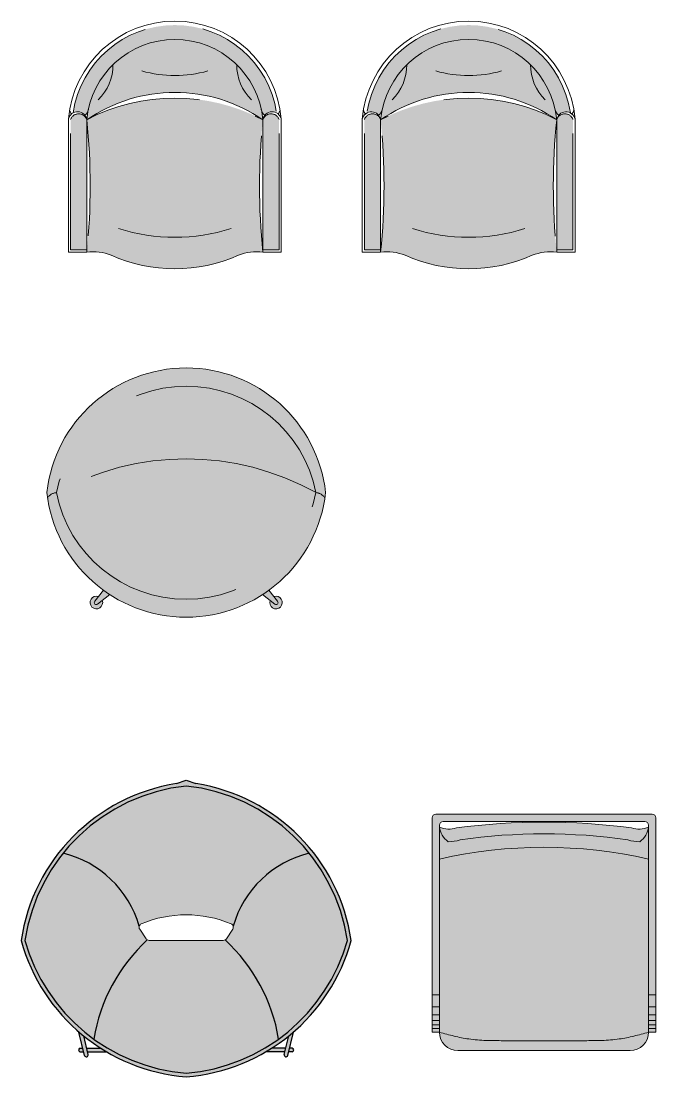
# Model space of a CAD drawing. Header units: metres. Extents: x 288.7 to 299.7, y 162.6 to 172.2.
# Drawn here: x 292.357 to 294.088, y 169.205 to 172.086 of the extents above; entities that cross this region are included whole.
import ezdxf

# ---------------------------------------------------------------- set-up
doc = ezdxf.new("R2010")
doc.units = ezdxf.units.M
doc.linetypes.add('HIDDEN2', pattern=[4.7625, 3.175, -1.5875])
doc.linetypes.add('HIDDENX2', pattern=[19.05, 12.7, -6.35])
for name, color, linetype, lineweight in [('cotas', 250, 'Continuous', 5), ('estofado', 7, 'Continuous', 25), ('mesa', 7, 'Continuous', 9), ('parede', 7, 'Continuous', 30), ('tapete', 136, 'Continuous', 5)]:
    doc.layers.add(name, color=color, linetype=linetype, lineweight=lineweight)
doc.layers.add('MOBIL', color=7, linetype='Continuous')

# ---------------------------------------------------------------- blocks, each defined once
blk = doc.blocks.new('Poltrona Conni Grando chocolate')
at = {"layer": 'cotas', "lineweight": 5, "ltscale": 0.05}
h = blk.add_hatch(color=256, dxfattribs=at)
h.dxf.hatch_style = 1
h.set_gradient(color1=(102, 66, 56), color2=(141, 92, 78), one_color=1, tint=0.43, name='HEMISPHERICAL')
h.paths.add_polyline_path([(-0.38, -0.0919, 0.009931), (-0.378, -0.107, -0.248469), (-0.3539, -0.0919, -0.820258), (0.3539, -0.0919, -0.248469), (0.378, -0.107, 0.009931), (0.38, -0.0919, 0.894737)])
h = blk.add_hatch(color=256, dxfattribs=at)
h.dxf.hatch_style = 1
h.set_gradient(color1=(102, 66, 56), color2=(164, 107, 91), one_color=1, tint=0.5, name='CURVED')
h.paths.add_polyline_path([(-0.3539, -0.0919, -0.259707), (0.3539, -0.0919, 0.820258)])
h = blk.add_hatch(color=256, dxfattribs=at)
h.dxf.hatch_style = 1
h.set_gradient(color1=(102, 66, 56), color2=(138, 89, 76), one_color=1, tint=0.42, name='CURVED')
h.paths.add_polyline_path([(0.3539, -0.0919, 0.259707), (-0.3539, -0.0919, 0.822567)])
h = blk.add_hatch(color=256, dxfattribs=at)
h.dxf.hatch_style = 1
h.set_gradient(color1=(102, 66, 56), color2=(141, 92, 78), one_color=1, tint=0.43, name='SPHERICAL')
h.paths.add_polyline_path([(0.378, -0.107, 0.248469), (0.3539, -0.0919, -0.822567), (-0.3539, -0.0919, 0.248469), (-0.378, -0.107, 0.859594)])
h = blk.add_hatch(color=256, dxfattribs=at)
h.dxf.hatch_style = 1
h.set_gradient(color1=(193, 199, 200), one_color=1, tint=1)
h.paths.add_polyline_path([(-0.2082, -0.3702, -0.013586), (-0.2254, -0.3585), (-0.2493, -0.3886, 0.86376), (-0.2414, -0.3966)])
h = blk.add_hatch(color=256, dxfattribs=at)
h.dxf.hatch_style = 1
h.set_gradient(color1=(193, 199, 200), one_color=1, tint=1)
h.paths.add_polyline_path([(0.2254, -0.3585, -0.013586), (0.2082, -0.3702), (0.2414, -0.3966, 0.86376), (0.2493, -0.3886)])
h = blk.add_hatch(color=256, dxfattribs=at)
h.dxf.hatch_style = 1
h.set_gradient(color1=(193, 199, 200), one_color=1, tint=1, name='SPHERICAL')
h.paths.add_polyline_path([(-0.2286, -0.3864), (-0.2414, -0.3966, -0.86376), (-0.2493, -0.3886), (-0.2392, -0.3758, 4.344732)])
h = blk.add_hatch(color=256, dxfattribs=at)
h.dxf.hatch_style = 1
h.set_gradient(color1=(193, 199, 200), one_color=1, tint=1, name='SPHERICAL')
h.paths.add_polyline_path([(0.2414, -0.3966, 0.86376), (0.2493, -0.3886), (0.2392, -0.3758, -4.344732), (0.2286, -0.3864)])
at = {"layer": 'estofado', "color": 0, "linetype": 'ByBlock', "lineweight": 5, "ltscale": 0.2}
for p, q in [((-0.2493, -0.3886), (-0.2254, -0.3585)), ((-0.2414, -0.3966), (-0.2082, -0.3702)), ((0.2414, -0.3966), (0.2082, -0.3702)), ((0.2493, -0.3886), (0.2254, -0.3585))]:
    blk.add_line(p, q, dxfattribs=at)
at = {"layer": 'estofado', "color": 0, "lineweight": 13}
for centre, start, end in [((0, -0.1343), 6.3597, 173.6403), ((0, -0.0496), 186.3597, 353.6403)]:
    blk.add_arc(centre, 0.3824, start, end, dxfattribs=at)
at = {"layer": 'estofado', "color": 0, "linetype": 'HIDDEN2', "lineweight": 5, "ltscale": 0.2}
for centre, radius, start, end in [((0, -0.1625), 0.3609, 11.2788, 168.7212), ((0, -0.7274), 0.7274, 60.8831, 119.1169), ((-0.3518, -0.1222), 0.0303, 94.123, 149.9375), ((0, -0.0223), 0.3607, 191.1209, 348.8791), ((0.3518, -0.1222), 0.0303, 30.0625, 85.877)]:
    blk.add_arc(centre, radius, start, end, dxfattribs=at)
at = {"layer": 'estofado', "color": 0, "linetype": 'ByBlock', "lineweight": 5, "ltscale": 0.2}
for centre, radius, start, end in [((-0.2448, -0.392), 0.0171, 70.9234, 19.0766), ((-0.2448, -0.392), 0.00569, 143.3617, 306.6383), ((0.2448, -0.392), 0.0171, 160.9234, 109.0766), ((0.2448, -0.392), 0.00569, 233.3617, 36.6383)]:
    blk.add_arc(centre, radius, start, end, dxfattribs=at)
blk = doc.blocks.new('Poltrona Delta Preta Lintz')
at = {"layer": 'tapete', "lineweight": 5, "ltscale": 0.04}
h = blk.add_hatch(color=32, dxfattribs=at)
h.dxf.hatch_style = 1
h.set_gradient(color1=(27, 27, 29), color2=(0, 0, 0), one_color=1, name='CYLINDER')
h.paths.add_polyline_path([(0, 0.3671), (-0.0264, 0.3579, 0.328316), (-0.45, -0.0704, 0.315355), (0, -0.4421, 0.315355), (0.45, -0.0704, 0.328316), (0.0264, 0.3579)])
h.paths.add_polyline_path([(0.4398, -0.0697, -0.313757), (0, -0.4321, -0.313757), (-0.4398, -0.0697, -0.341123), (0, 0.3513, -0.341123)], flags=16)
h.paths.add_polyline_path([(-0.1223, -0.0244, 0.471601), (-0.1268, -0.0392), (-0.1095, -0.0653, 0.251208), (-0.1012, -0.0697), (0.1012, -0.0697, 0.251208), (0.1095, -0.0653), (0.1268, -0.0392, 0.450622), (0.123, -0.0247, 0.017302), (0.1223, -0.0244, 0.199821)], flags=0)
h = blk.add_hatch(color=32, dxfattribs=at)
h.set_gradient(color1=(27, 27, 29), color2=(178, 178, 184), one_color=1, tint=0.71, name='CURVED')
h.paths.add_polyline_path([(0.3354, 0.1682, 0.269367), (0.1281, -0.0308, -0.223972), (0.1268, -0.0392, 0.471601), (0.1223, -0.0244, 0.199821), (-0.1223, -0.0244, 0.47196), (-0.1268, -0.0392, -0.22428), (-0.1281, -0.0308, 0.269367), (-0.3354, 0.1682, -0.199416), (0, 0.3513, -0.199416)])
h = blk.add_hatch(color=32, dxfattribs=at)
h.set_gradient(color1=(27, 27, 29), color2=(178, 178, 184), one_color=1, tint=0.71, name='INVCURVED')
h.paths.add_polyline_path([(-0.1268, -0.0392, -0.223972), (-0.1281, -0.0308, 0.269367), (-0.3354, 0.1682, 0.132681), (-0.4398, -0.0697, 0.169277), (-0.252, -0.339, -0.167687), (-0.1059, -0.0686, -0.123682), (-0.1095, -0.0653)])
h = blk.add_hatch(color=32, dxfattribs=at)
h.set_gradient(color1=(27, 27, 29), color2=(178, 178, 184), one_color=1, tint=0.71, name='INVCURVED')
h.paths.add_polyline_path([(0.4398, -0.0697, 0.132681), (0.3354, 0.1682, 0.269367), (0.1281, -0.0308, -0.223972), (0.1268, -0.0392), (0.1095, -0.0653, -0.123682), (0.1059, -0.0686, -0.167687), (0.252, -0.339, 0.169277)])
h = blk.add_hatch(color=32, dxfattribs=at)
h.set_gradient(color1=(27, 27, 29), color2=(178, 178, 184), one_color=1, tint=0.71, name='INVCURVED')
h.paths.add_polyline_path([(0.1059, -0.0686, -0.123682), (0.1012, -0.0697), (-0.1012, -0.0697, -0.123682), (-0.1059, -0.0686, 0.167687), (-0.252, -0.339, 0.137193), (0, -0.4321, 0.137193), (0.252, -0.339, 0.167687)])
h = blk.add_hatch(color=32, dxfattribs=at)
h.dxf.hatch_style = 1
h.set_gradient(color1=(183, 183, 189), one_color=1, tint=1, name='CURVED')
h.paths.add_polyline_path([(-0.2795, -0.3306, -0.008221), (-0.2923, -0.3199), (-0.2771, -0.3837, 0.916018), (-0.2673, -0.3814)])
h = blk.add_hatch(color=32, dxfattribs=at)
h.dxf.hatch_style = 1
h.set_gradient(color1=(183, 183, 189), one_color=1, tint=1, name='CURVED')
h.paths.add_polyline_path([(0.2923, -0.3199, -0.008221), (0.2795, -0.3306), (0.2673, -0.3814, 0.916018), (0.2771, -0.3837)])
h = blk.add_hatch(color=32, dxfattribs=at)
h.dxf.hatch_style = 1
h.set_gradient(color1=(183, 183, 189), one_color=1, tint=1)
h.paths.add_polyline_path([(-0.2818, -0.3638), (-0.2888, -0.3638, 0.916018), (-0.2888, -0.3738), (-0.2795, -0.3738)])
h.paths.add_polyline_path([(-0.2334, -0.3638), (-0.2716, -0.3638), (-0.2692, -0.3738), (-0.2171, -0.3738, -0.00941)])
h = blk.add_hatch(color=32, dxfattribs=at)
h.dxf.hatch_style = 1
h.set_gradient(color1=(183, 183, 189), one_color=1, tint=1)
h.paths.add_polyline_path([(0.2716, -0.3638), (0.2334, -0.3638, -0.00941), (0.2171, -0.3738), (0.2692, -0.3738)])
h.paths.add_polyline_path([(0.2888, -0.3638), (0.2818, -0.3638), (0.2795, -0.3738), (0.2888, -0.3738, 0.916018)])
at = {"layer": 'estofado', "ltscale": 0.08}
for p, q in [((-0.0264, 0.3579), (0, 0.3671)), ((0, 0.3671), (0.0264, 0.3579)), ((-0.2771, -0.3837), (-0.2923, -0.3199)), ((-0.2673, -0.3814), (-0.2795, -0.3306)), ((0.2673, -0.3814), (0.2795, -0.3306)), ((0.2771, -0.3837), (0.2923, -0.3199)), ((-0.2888, -0.3638), (-0.2818, -0.3638)), ((-0.2888, -0.3738), (-0.2795, -0.3738)), ((-0.2716, -0.3638), (-0.2334, -0.3638)), ((-0.2692, -0.3738), (-0.2171, -0.3738)), ((0.2692, -0.3738), (0.2171, -0.3738)), ((0.2716, -0.3638), (0.2334, -0.3638)), ((0.2888, -0.3738), (0.2795, -0.3738)), ((0.2888, -0.3638), (0.2818, -0.3638))]:
    blk.add_line(p, q, dxfattribs=at)
at = {"layer": 'estofado', "lineweight": 20, "ltscale": 0.08}
for p, q in [((-0.1095, -0.0653), (-0.1268, -0.0392)), ((0.1095, -0.0653), (0.1268, -0.0392)), ((-0.1012, -0.0697), (0.1012, -0.0697))]:
    blk.add_line(p, q, dxfattribs=at)
at = {"layer": 'estofado', "ltscale": 0.08}
for centre, radius, start, end in [((0.0528, -0.144), 0.5081, 98.9614, 171.6648), ((-0.0528, -0.144), 0.5081, 8.3352, 81.0386), ((0.0404, 0.065), 0.5087, 195.4347, 265.4465), ((-0.0404, 0.065), 0.5087, 274.5535, 344.5653), ((-0.2883, -0.3688), 0.00502, 95.0195, 264.9805), ((0.2883, -0.3688), 0.00502, 275.0195, 84.9805), ((-0.2723, -0.3822), 0.00502, 198.4126, 8.3735), ((0.2723, -0.3822), 0.00502, 171.6265, 341.5874)]:
    blk.add_arc(centre, radius, start, end, dxfattribs=at)
at = {"layer": 'estofado', "linetype": 'HIDDENX2', "ltscale": 0.08}
for centre, radius, start, end in [((0.0528, -0.144), 0.4981, 96.0799, 171.4226), ((-0.0528, -0.144), 0.4981, 8.5774, 83.9201), ((-0.403, -0.1098), 0.286, 16.0366, 76.3396), ((0.403, -0.1098), 0.286, 103.6604, 163.9634), ((0.0404, 0.065), 0.4987, 195.6766, 265.355), ((0.2129, -0.4155), 0.4712, 132.5834, 170.6602), ((-0.0404, 0.065), 0.4987, 274.645, 344.3234), ((-0.2129, -0.4155), 0.4712, 9.3398, 47.4166)]:
    blk.add_arc(centre, radius, start, end, dxfattribs=at)
at = {"layer": 'estofado', "lineweight": 20, "ltscale": 0.08}
for centre, radius, start, end in [((-0.1185, -0.0337), 0.01, 112.6002, 213.5946), ((0, -0.3183), 0.3183, 67.3998, 112.6002), ((0.1185, -0.0337), 0.01, 326.4054, 67.3998), ((-0.1012, -0.0597), 0.01, 213.5946, 270), ((0.1012, -0.0597), 0.01, 270, 326.4054)]:
    blk.add_arc(centre, radius, start, end, dxfattribs=at)
blk = doc.blocks.new('Cad. de Comp. Tecline - 5112')
at = {"layer": 'parede', "linetype": 'HIDDEN2', "lineweight": 5, "ltscale": 0.05}
h = blk.add_hatch(color=256, dxfattribs=at)
h.set_gradient(color1=(199, 199, 199), color2=(240, 240, 240), one_color=1, tint=0.94, name='INVCYLINDER')
h.paths.add_polyline_path([(0.275, -0.02, -0.414214), (0.285, -0.03), (0.285, -0.4924), (0.305, -0.4924), (0.305, -0.01, 0.414214), (0.295, 0), (-0.295, 0, 0.414214), (-0.305, -0.01), (-0.305, -0.4924), (-0.285, -0.4924), (-0.285, -0.03, -0.414214), (-0.275, -0.02)])
h = blk.add_hatch(color=256, dxfattribs=at)
h.set_gradient(color1=(232, 232, 232), color2=(189, 189, 189), one_color=1, tint=0.74, name='CYLINDER')
h.paths.add_polyline_path([(0.2288, -0.0698, 0.09085), (0.2615, -0.075, 0.205531), (0.285, -0.035, -0.193962), (0.2388, -0.0371, 0.064184), (-0.2388, -0.0371, -0.193962), (-0.285, -0.035, 0.205531), (-0.2615, -0.075, 0.09085), (-0.2288, -0.0698, -0.07099)])
h = blk.add_hatch(color=256, dxfattribs=at)
h.set_gradient(color1=(232, 232, 232), color2=(207, 207, 207), one_color=1, tint=0.81, name='CYLINDER')
h.paths.add_polyline_path([(-0.2288, -0.0698, -0.09085), (-0.2615, -0.075, -0.205531), (-0.285, -0.035), (-0.285, -0.1224, -0.11231), (0.285, -0.1224), (0.285, -0.035, -0.205531), (0.2615, -0.075, -0.09085), (0.2288, -0.0698, 0.07099)])
h = blk.add_hatch(color=256, dxfattribs=at)
h.set_gradient(color1=(232, 232, 232), one_color=1, tint=1, name='SPHERICAL')
edge = h.paths.add_edge_path()
edge.add_arc((0, -1.3752), 1.2848, 77.1839, 102.8161)
edge.add_line((-0.285, -0.1224), (-0.285, -0.595))
edge.add_spline(control_points=[(-0.285, -0.595), (-0.2586, -0.6023), (-0.2015, -0.6178), (-0.1051, -0.6177), (-0.0368, -0.6183), (0, -0.6186)], knot_values=[0, 0, 0, 0, 0.081874, 0.176698, 0.287179, 0.287179, 0.287179, 0.287179], degree=3, periodic=0)
edge.add_spline(control_points=[(0, -0.6186), (0.0368, -0.6183), (0.1051, -0.6177), (0.2015, -0.6178), (0.2586, -0.6023), (0.285, -0.595)], knot_values=[0, 0, 0, 0, 0.110481, 0.205305, 0.287179, 0.287179, 0.287179, 0.287179], degree=3, periodic=0)
edge.add_line((0.285, -0.595), (0.285, -0.1224))
h = blk.add_hatch(color=256, dxfattribs=at)
h.set_gradient(color1=(199, 199, 199), color2=(240, 240, 240), one_color=1, tint=0.94, name='INVCYLINDER')
h.paths.add_polyline_path([(-0.285, -0.4924), (-0.305, -0.4924), (-0.305, -0.5259), (-0.285, -0.5259)])
h.paths.add_polyline_path([(0.285, -0.5259), (0.305, -0.5259), (0.305, -0.4924), (0.285, -0.4924)])
h = blk.add_hatch(color=256, dxfattribs=at)
h.set_gradient(color1=(199, 199, 199), color2=(240, 240, 240), one_color=1, tint=0.94, name='INVCYLINDER')
h.paths.add_polyline_path([(-0.285, -0.5259), (-0.305, -0.5259), (-0.305, -0.547), (-0.285, -0.547)])
h.paths.add_polyline_path([(-0.285, -0.563), (-0.285, -0.547), (-0.305, -0.547), (-0.305, -0.563)])
h.paths.add_polyline_path([(-0.285, -0.5747), (-0.285, -0.563), (-0.305, -0.563), (-0.305, -0.5747)])
h.paths.add_polyline_path([(-0.285, -0.5849), (-0.285, -0.5747), (-0.305, -0.5747), (-0.305, -0.5849)])
h.paths.add_polyline_path([(-0.285, -0.595), (-0.285, -0.5849), (-0.305, -0.5849), (-0.305, -0.595)])
h.paths.add_polyline_path([(0.305, -0.547), (0.305, -0.5259), (0.285, -0.5259), (0.285, -0.547)])
h.paths.add_polyline_path([(0.305, -0.563), (0.305, -0.547), (0.285, -0.547), (0.285, -0.563)])
h.paths.add_polyline_path([(0.285, -0.563), (0.285, -0.5747), (0.305, -0.5747), (0.305, -0.563)])
h.paths.add_polyline_path([(0.305, -0.5849), (0.305, -0.5747), (0.285, -0.5747), (0.285, -0.5849)])
h.paths.add_polyline_path([(0.305, -0.595), (0.305, -0.5849), (0.285, -0.5849), (0.285, -0.595)])
h = blk.add_hatch(color=256, dxfattribs=at)
h.set_gradient(color1=(232, 232, 232), color2=(207, 207, 207), one_color=1, tint=0.81, name='CURVED')
edge = h.paths.add_edge_path()
edge.add_spline(control_points=[(0.285, -0.595), (0.2586, -0.6023), (0.2015, -0.6178), (0.1051, -0.6177), (0.0368, -0.6183), (0, -0.6186)], knot_values=[0, 0, 0, 0, 0.081874, 0.176698, 0.287179, 0.287179, 0.287179, 0.287179], degree=3, periodic=0)
edge.add_spline(control_points=[(0, -0.6186), (-0.0368, -0.6183), (-0.1051, -0.6177), (-0.2015, -0.6178), (-0.2586, -0.6023), (-0.285, -0.595)], knot_values=[0, 0, 0, 0, 0.110481, 0.205305, 0.287179, 0.287179, 0.287179, 0.287179], degree=3, periodic=0)
edge.add_arc((-0.235, -0.595), 0.05, 180, 270)
edge.add_line((-0.235, -0.645), (0.235, -0.645))
edge.add_arc((0.235, -0.595), 0.05, 270, 360)
at = {"layer": 'mesa'}
for centre, radius, start, end in [((0, -1.8897), 1.8679, 82.6551, 97.3449), ((-0.2267, -0.0277), 0.0588, 187.192, 233.6492), ((-0.2594, 0.0213), 0.0619, 245.5177, 289.4252), ((0, -1.6733), 1.6197, 81.8788, 98.1212), ((0.2594, 0.0213), 0.0619, 250.5748, 294.4823), ((0.2267, -0.0277), 0.0588, 306.3508, 352.808), ((-0.2594, 0.0168), 0.0919, 268.661, 289.4252), ((0.2594, 0.0168), 0.0919, 250.5748, 271.339)]:
    blk.add_arc(centre, radius, start, end, dxfattribs=at)
at = {"layer": 'mesa', "linetype": 'HIDDEN2', "lineweight": 5}
blk.add_arc((0, -1.3752), 1.2848, 77.1839, 102.8161, dxfattribs=at)
for points in [[(-0.285, -0.595), (-0.2052, -0.6133), (-0.1105, -0.6179), (0, -0.6186)], [(0.285, -0.595), (0.2052, -0.6133), (0.1105, -0.6179), (0, -0.6186)]]:
    blk.add_spline(points, degree=3, dxfattribs=at)
at = {"layer": 'MOBIL', "lineweight": 5, "ltscale": 0.05}
for p, q in [((-0.305, -0.4924), (-0.285, -0.4924)), ((0.305, -0.4924), (0.285, -0.4924)), ((-0.305, -0.5259), (-0.285, -0.5259)), ((-0.305, -0.547), (-0.285, -0.547)), ((0.305, -0.5259), (0.285, -0.5259)), ((0.305, -0.547), (0.285, -0.547)), ((-0.305, -0.563), (-0.285, -0.563)), ((-0.305, -0.5747), (-0.285, -0.5747)), ((0.305, -0.563), (0.285, -0.563)), ((0.305, -0.5747), (0.285, -0.5747)), ((-0.305, -0.5849), (-0.285, -0.5849)), ((0.305, -0.5849), (0.285, -0.5849)), ((0.285, -0.595), (0.305, -0.595)), ((-0.235, -0.645), (0.235, -0.645))]:
    blk.add_line(p, q, dxfattribs=at)
blk.add_lwpolyline([(-0.285, -0.03, -0.414214), (-0.275, -0.02), (0.275, -0.02, -0.414214), (0.285, -0.03), (0.285, -0.595), (0.305, -0.595), (0.305, -0.01, 0.414214), (0.295, 0), (-0.295, 0, 0.414214), (-0.305, -0.01), (-0.305, -0.595), (-0.285, -0.595)], format="xyb", close=True, dxfattribs=at)
for centre, start, end in [((-0.235, -0.595), 180, 270), ((0.235, -0.595), 270, 0)]:
    blk.add_arc(centre, 0.05, start, end, dxfattribs=at)
blk = doc.blocks.new('Polt JOB')
at = {"layer": 'estofado', "lineweight": 5, "ltscale": 0.1}
h = blk.add_hatch(color=256, dxfattribs=at)
h.dxf.hatch_style = 1
h.set_gradient(color1=(175, 51, 29), color2=(48, 14, 8), one_color=1, tint=0.11, name='INVSPHERICAL')
h.paths.add_polyline_path([(-0.2772, 0.4254, -0.361011), (-0.2454, 0.4189, 0.175616), (-0.2359, 0.4341, -0.811962), (0.2359, 0.4341, 0.175616), (0.2454, 0.4189, -0.361011), (0.2772, 0.4254, 0.863832)])
h = blk.add_hatch(color=256, dxfattribs=at)
h.dxf.hatch_style = 1
h.set_gradient(color1=(175, 51, 29), color2=(83, 24, 14), one_color=1, tint=0.19, name='INVCURVED')
h.paths.add_polyline_path([(-0.2358, 0.4343, -0.001433), (-0.2359, 0.4341, 0.029019), (-0.24, 0.4065, -0.3103), (0.24, 0.4065, 0.029019), (0.2359, 0.4341, -0.001433), (0.2358, 0.4343, 0.811442)])
h = blk.add_hatch(color=256, dxfattribs=at)
h.dxf.hatch_style = 1
h.set_gradient(color1=(175, 51, 29), color2=(225, 94, 71), one_color=1, tint=0.58, name='CURVED')
h.paths.add_polyline_path([(0.24, 0.4065, 0.24733), (-0.24, 0.4065, -0.051392), (-0.24, 0.0456, -0.122412), (-0.1735, 0.0369, 0.212845), (0.1735, 0.0369, -0.122412), (0.24, 0.0456, -0.051392)])
h = blk.add_hatch(color=256, dxfattribs=at)
h.dxf.hatch_style = 1
h.set_gradient(color1=(175, 51, 29), color2=(48, 14, 8), one_color=1, tint=0.11)
h.paths.add_polyline_path([(-0.2843, 0.0514), (-0.24, 0.0514), (-0.24, 0.4065, 0.717637), (-0.2843, 0.4072)])
h = blk.add_hatch(color=256, dxfattribs=at)
h.dxf.hatch_style = 1
h.set_gradient(color1=(175, 51, 29), color2=(48, 14, 8), one_color=1, tint=0.11)
h.paths.add_polyline_path([(0.2843, 0.4072, 0.717637), (0.24, 0.4065), (0.24, 0.0514), (0.2843, 0.0514)])
at = {"layer": 'estofado', "lineweight": 15, "ltscale": 0.1}
for p, q in [((-0.29, 0.4086), (-0.29, 0.0456)), ((-0.24, 0.4065), (-0.24, 0.0456)), ((0.24, 0.0456), (0.24, 0.4065)), ((0.29, 0.0456), (0.29, 0.4086)), ((-0.29, 0.0456), (-0.24, 0.0456)), ((0.24, 0.0456), (0.29, 0.0456))]:
    blk.add_line(p, q, dxfattribs=at)
at = {"layer": 'estofado', "linetype": 'HIDDEN2', "lineweight": 5, "ltscale": 0.1}
for p, q in [((-0.2843, 0.0514), (-0.2843, 0.4072)), ((0.2843, 0.0514), (0.2843, 0.4072))]:
    blk.add_line(p, q, dxfattribs=at)
at = {"layer": 'estofado', "linetype": 'HIDDEN2', "lineweight": 15, "ltscale": 0.1}
for p, q in [((-0.2843, 0.0514), (-0.24, 0.0514)), ((0.2843, 0.0514), (0.24, 0.0514))]:
    blk.add_line(p, q, dxfattribs=at)
at = {"layer": 'estofado', "lineweight": 15, "ltscale": 0.1}
for centre, radius, start, end in [((0, 0.3846), 0.291, 4.7325, 175.2675), ((0, 0.3846), 0.241, 5.2006, 174.7994), ((-0.2242, -0.0926), 0.1391, 68.5919, 96.5078), ((0, 0.426), 0.426, 245.9683, 294.0317), ((0.2242, -0.0926), 0.1391, 83.4922, 111.4081)]:
    blk.add_arc(centre, radius, start, end, dxfattribs=at)
at = {"layer": 'estofado', "linetype": 'HIDDEN2', "lineweight": 5, "ltscale": 0.1}
for centre, radius, start, end in [((0, 0.3846), 0.2802, 8.357, 171.643), ((0, -0.049), 0.5149, 62.2157, 117.7843), ((-0.2623, 0.3994), 0.0234, 17.7135, 160.372), ((-1.9908, 0.226), 1.76, 354.1161, 5.8839), ((1.9908, 0.226), 1.76, 174.1161, 185.8839), ((0.2623, 0.3994), 0.0234, 19.628, 162.2865)]:
    blk.add_arc(centre, radius, start, end, dxfattribs=at)
at = {"layer": 'estofado', "lineweight": 5, "ltscale": 0.1}
for centre, radius, start, end in [((-0.3027, 0.5563), 0.134, 314.5473, 0.2021), ((0.3027, 0.5563), 0.134, 179.7979, 225.4527), ((0, 0.8499), 0.3229, 253.8698, 286.1302), ((0, 0.057), 0.424, 55.5218, 124.4782), ((-0.2616, 0.4396), 0.0264, 195.6854, 220.8023), ((-0.2616, 0.4396), 0.0264, 308.1265, 348.2967), ((0.2616, 0.4396), 0.0264, 191.7033, 231.8735), ((0.2616, 0.4396), 0.0264, 319.1977, 344.3146), ((-0.2652, 0.4029), 0.0254, 8.017, 167.0275), ((0.2652, 0.4029), 0.0254, 12.9725, 171.983), ((0, 0.5947), 0.5088, 252.4433, 287.5567)]:
    blk.add_arc(centre, radius, start, end, dxfattribs=at)
blk = doc.blocks.new('Polt JOB marrom')
at = {"layer": 'estofado', "lineweight": 5, "ltscale": 0.05}
h = blk.add_hatch(color=256, dxfattribs=at)
h.dxf.hatch_style = 1
h.set_gradient(color1=(112, 78, 67), color2=(10, 7, 6), one_color=1, tint=0.03, name='CYLINDER')
h.paths.add_polyline_path([(-0.0495, 0.2359, 0.175616), (-0.0342, 0.2454, -0.361011), (-0.0407, 0.2772, 0.863832), (-0.0407, -0.2772, -0.361011), (-0.0342, -0.2454, 0.175616), (-0.0495, -0.2359, -0.811962)])
h = blk.add_hatch(color=256, dxfattribs=at)
h.dxf.hatch_style = 1
h.set_gradient(color1=(112, 78, 67), color2=(10, 7, 6), one_color=1, tint=0.03, name='INVHEMISPHERICAL')
h.paths.add_polyline_path([(0.3332, 0.2843), (-0.0226, 0.2843, 0.717637), (-0.0218, 0.24), (0.3332, 0.24)])
h = blk.add_hatch(color=256, dxfattribs=at)
h.dxf.hatch_style = 1
h.set_gradient(color1=(112, 78, 67), color2=(54, 38, 33), one_color=1, tint=0.17)
h.paths.add_polyline_path([(-0.0218, 0.24, 0.029019), (-0.0495, 0.2359, -0.001433), (-0.0496, 0.2358, 0.811442), (-0.0496, -0.2358, -0.001433), (-0.0495, -0.2359, 0.029019), (-0.0218, -0.24, -0.3103)])
h = blk.add_hatch(color=256, dxfattribs=at)
h.dxf.hatch_style = 1
h.set_gradient(color1=(112, 78, 67), color2=(10, 7, 6), one_color=1, tint=0.03)
h.paths.add_polyline_path([(0.3477, 0.1735, -0.122412), (0.339, 0.24, -0.051392), (-0.0218, 0.24, 0.24733), (-0.0218, -0.24, -0.051392), (0.339, -0.24, -0.122412), (0.3477, -0.1735, 0.212845)])
h = blk.add_hatch(color=256, dxfattribs=at)
h.dxf.hatch_style = 1
h.set_gradient(color1=(112, 78, 67), color2=(10, 7, 6), one_color=1, tint=0.03, name='INVHEMISPHERICAL')
h.paths.add_polyline_path([(0.3332, -0.24), (-0.0218, -0.24, 0.717637), (-0.0226, -0.2843), (0.3332, -0.2843)])
at = {"layer": 'estofado', "lineweight": 15, "ltscale": 0.1}
for p, q in [((-0.024, 0.29), (0.339, 0.29)), ((0.339, 0.29), (0.339, 0.24)), ((-0.0218, 0.24), (0.339, 0.24)), ((0.339, -0.24), (-0.0218, -0.24)), ((0.339, -0.24), (0.339, -0.29)), ((0.339, -0.29), (-0.024, -0.29))]:
    blk.add_line(p, q, dxfattribs=at)
at = {"layer": 'estofado', "linetype": 'HIDDEN2', "lineweight": 5, "ltscale": 0.1}
for p, q in [((0.3332, 0.2843), (-0.0226, 0.2843)), ((0.3332, -0.2843), (-0.0226, -0.2843))]:
    blk.add_line(p, q, dxfattribs=at)
at = {"layer": 'estofado', "linetype": 'HIDDEN2', "lineweight": 15, "ltscale": 0.1}
for p, q in [((0.3332, 0.2843), (0.3332, 0.24)), ((0.3332, -0.2843), (0.3332, -0.24))]:
    blk.add_line(p, q, dxfattribs=at)
at = {"layer": 'estofado', "lineweight": 15, "ltscale": 0.1}
for centre, radius, start, end in [((0, 0), 0.291, 94.7325, 265.2675), ((0, 0), 0.241, 95.2006, 264.7994), ((0.4772, 0.2242), 0.1391, 173.4922, 201.4081), ((-0.0413, 0), 0.426, 335.9683, 24.0317), ((0.4772, -0.2242), 0.1391, 158.5919, 186.5078)]:
    blk.add_arc(centre, radius, start, end, dxfattribs=at)
at = {"layer": 'estofado', "lineweight": 5, "ltscale": 0.1}
for centre, radius, start, end in [((-0.0183, 0.2652), 0.0254, 102.9725, 261.983), ((-0.055, 0.2616), 0.0264, 49.1977, 74.3146), ((0.3276, 0), 0.424, 145.5218, 214.4782), ((-0.055, 0.2616), 0.0264, 281.7033, 321.8735), ((-0.1716, 0.3027), 0.134, 269.7979, 315.4527), ((-0.2101, 0), 0.5088, 342.4433, 17.5567), ((-0.4652, 0), 0.3229, 343.8698, 16.1302), ((-0.1716, -0.3027), 0.134, 44.5473, 90.2021), ((-0.055, -0.2616), 0.0264, 38.1265, 78.2967), ((-0.0183, -0.2652), 0.0254, 98.017, 257.0275), ((-0.055, -0.2616), 0.0264, 285.6854, 310.8023)]:
    blk.add_arc(centre, radius, start, end, dxfattribs=at)
at = {"layer": 'estofado', "linetype": 'HIDDEN2', "lineweight": 5, "ltscale": 0.1}
for centre, radius, start, end in [((0, 0), 0.2802, 98.357, 261.643), ((-0.0147, 0.2623), 0.0234, 109.628, 252.2865), ((0.4337, 0), 0.5149, 152.2157, 207.7843), ((0.1586, 1.9908), 1.76, 264.1161, 275.8839), ((-0.0147, -0.2623), 0.0234, 107.7135, 250.372), ((0.1586, -1.9908), 1.76, 84.1161, 95.8839)]:
    blk.add_arc(centre, radius, start, end, dxfattribs=at)

msp = doc.modelspace()

# ---------------------------------------------------------------- block references
at = {"layer": 'cotas', "lineweight": 5}
msp.add_blockref('Poltrona Conni Grando chocolate', (292.8074, 170.8913), dxfattribs=at)
at = {"layer": 'estofado', "lineweight": 5, "xscale": -1, "rotation": 90}
msp.add_blockref('Polt JOB marrom', (292.7765, 171.7946), dxfattribs=at)
at = {"layer": 'estofado', "lineweight": 5}
msp.add_blockref('Polt JOB', (293.5776, 171.4099), dxfattribs=at)
at = {"layer": 'parede', "linetype": 'HIDDEN2', "lineweight": 5}
msp.add_blockref('Cad. de Comp. Tecline - 5112', (293.783, 169.922), dxfattribs=at)
at = {"layer": 'tapete', "color": 32, "lineweight": 5}
msp.add_blockref('Poltrona Delta Preta Lintz', (292.8074, 169.6475), dxfattribs=at)

doc.saveas('drawing.dxf')
